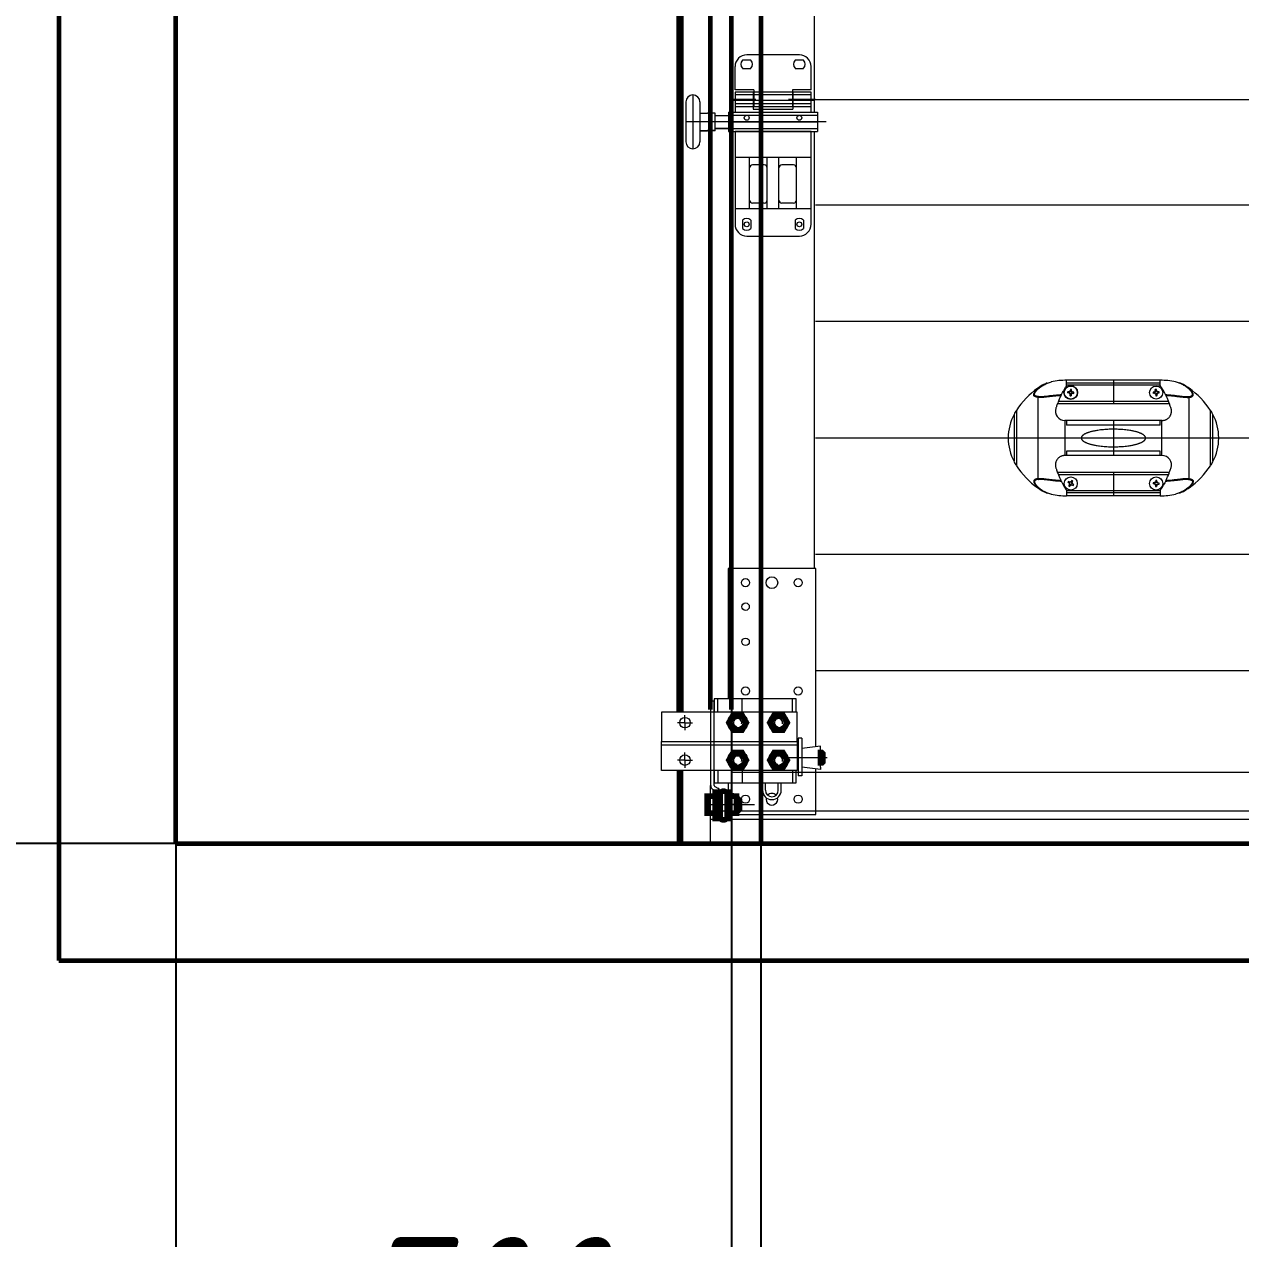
# Model space of a CAD drawing. Header units: millimetres. Extents: x 0 to 1680, y 0 to 594.
# Drawn here: x 40.17 to 79.15, y 373.06 to 411.98 of the extents above; entities that cross this region are included whole.
import ezdxf

# ---------------------------------------------------------------- set-up
doc = ezdxf.new("R2010")
doc.units = ezdxf.units.MM
for name, pattern in [('K5LT_BASIC', [0]), ('K5LT_THIN', [0]), ('K5LT_THIN_INCLUDED_TO_HATCHING', [0])]:
    doc.linetypes.add(name, pattern=pattern)
doc.layers.add('Системный слой', color=7, linetype='Continuous')
doc.styles.add('KDIMTEXTSTYLE', font='GOST_AU.SHX', dxfattribs={"width": 0.96, "oblique": 15, "height": 5})
doc.dimstyles.new('KDIMSTYLE (0.03)', dxfattribs={"dimtxt": 5, "dimasz": 1, "dimexe": 2, "dimexo": 0, "dimgap": 1, "dimtad": 1, "dimlfac": 40, "dimtxsty": 'KDIMTEXTSTYLE', "dimsah": 1, "dimcen": 0, "dimdle": 1, "dimadec": 0, "dimazin": 0, "dimtfac": 0.667, "dimtmove": 0, "dimatfit": 3, "dimfxl": 1, "dimtvp": 1, "dimtolj": 1, "dimtzin": 0, "dimarcsym": 0})

# ---------------------------------------------------------------- blocks, each defined once
blk = doc.blocks.new('KDIMARROW_01')
at = {"layer": 'Системный слой'}
blk.add_hatch(color=0, dxfattribs=at).paths.add_polyline_path([(0, 0), (-5, 0.658), (-4.5, 0), (-5, -0.658)])
at = {"layer": 'Системный слой', "color": 0, "linetype": 'K5LT_THIN', "lineweight": 18}
for p, q in [((-4.5, 0), (-5, 0.658)), ((-5, 0.658), (0, 0)), ((0, 0), (-5, -0.658)), ((-5, -0.658), (-4.5, 0)), ((0, 0), (-1, 0))]:
    blk.add_line(p, q, dxfattribs=at)
blk = doc.blocks.new('U497')
at = {"layer": 'Системный слой', "color": 7, "linetype": 'K5LT_THIN', "lineweight": 18}
for p, q in [((72.954, 400.484), (72.954, 400.484)), ((73.575, 400.479), (73.575, 400.57)), ((76.575, 400.57), (73.575, 400.57)), ((76.575, 400.479), (73.575, 400.479)), ((73.575, 400.401), (73.575, 400.479)), ((76.575, 400.409), (73.575, 400.409)), ((75.075, 400.57), (75.075, 399.82)), ((76.575, 400.479), (76.575, 400.57)), ((76.575, 400.401), (76.575, 400.479)), ((77.196, 400.484), (77.196, 400.484)), ((72.647, 400.315), (72.647, 400.299)), ((72.647, 400.025), (72.647, 397.414)), ((73.686, 400.16), (73.606, 400.167)), ((73.655, 400.2), (73.61, 400.204)), ((73.69, 400.197), (73.655, 400.2)), ((73.683, 400.125), (73.679, 400.079)), ((73.686, 400.16), (73.683, 400.125)), ((73.697, 400.277), (73.69, 400.197)), ((73.724, 400.156), (73.716, 400.076)), ((73.724, 400.156), (73.758, 400.153)), ((73.727, 400.193), (73.73, 400.228)), ((73.807, 400.186), (73.727, 400.193)), ((73.73, 400.228), (73.734, 400.274)), ((73.758, 400.153), (73.804, 400.149)), ((76.389, 400.19), (76.344, 400.186)), ((76.427, 400.156), (76.347, 400.149)), ((76.424, 400.193), (76.389, 400.19)), ((76.424, 400.193), (76.416, 400.273)), ((76.427, 400.156), (76.43, 400.121)), ((76.43, 400.121), (76.435, 400.076)), ((76.458, 400.232), (76.454, 400.277)), ((76.461, 400.197), (76.458, 400.232)), ((76.541, 400.204), (76.461, 400.197)), ((76.464, 400.16), (76.499, 400.163)), ((76.472, 400.079), (76.464, 400.16)), ((76.499, 400.163), (76.545, 400.167)), ((77.504, 400.299), (77.504, 400.315)), ((77.504, 397.414), (77.504, 400.025)), ((71.965, 399.606), (71.965, 397.834)), ((76.87, 399.82), (73.281, 399.82)), ((76.841, 399.895), (73.31, 399.895)), ((78.185, 397.834), (78.185, 399.606)), ((71.89, 399.478), (71.89, 397.962)), ((76.635, 399.282), (73.515, 399.282)), ((73.519, 399.282), (73.519, 398.157)), ((73.575, 399.282), (73.575, 399.136)), ((75.075, 399.282), (75.075, 398.157)), ((76.575, 399.136), (76.575, 399.282)), ((76.631, 398.157), (76.631, 399.282)), ((78.26, 397.962), (78.26, 399.478)), ((76.575, 399.136), (73.575, 399.136)), ((71.7, 398.721), (71.7, 398.719)), ((78.45, 398.719), (78.45, 398.721)), ((76.635, 398.157), (73.515, 398.157)), ((76.575, 398.303), (73.575, 398.303)), ((73.575, 398.303), (73.575, 398.157)), ((76.575, 398.157), (76.575, 398.303)), ((76.87, 397.619), (73.281, 397.619)), ((76.841, 397.544), (73.31, 397.544)), ((73.681, 397.257), (73.613, 397.3)), ((73.671, 397.307), (73.632, 397.332)), ((73.701, 397.289), (73.671, 397.307)), ((73.743, 397.357), (73.701, 397.289)), ((73.732, 397.269), (73.751, 397.299)), ((73.801, 397.227), (73.732, 397.269)), ((73.751, 397.299), (73.775, 397.337)), ((75.075, 397.619), (75.075, 396.869)), ((76.392, 397.285), (76.346, 397.287)), ((76.426, 397.283), (76.392, 397.285)), ((76.431, 397.363), (76.426, 397.283)), ((76.464, 397.281), (76.466, 397.316)), ((76.544, 397.277), (76.464, 397.281)), ((76.466, 397.316), (76.468, 397.361)), ((72.647, 397.14), (72.647, 397.125)), ((72.954, 396.955), (72.954, 396.955)), ((73.575, 397.038), (73.575, 396.961)), ((76.575, 397.031), (73.575, 397.031)), ((76.575, 396.961), (73.575, 396.961)), ((73.575, 396.961), (73.575, 396.869)), ((73.662, 397.228), (73.638, 397.189)), ((73.681, 397.257), (73.662, 397.228)), ((73.713, 397.237), (73.67, 397.169)), ((73.713, 397.237), (73.742, 397.219)), ((73.742, 397.219), (73.781, 397.195)), ((76.424, 397.245), (76.344, 397.25)), ((76.422, 397.211), (76.42, 397.165)), ((76.424, 397.245), (76.422, 397.211)), ((76.462, 397.243), (76.458, 397.163)), ((76.462, 397.243), (76.497, 397.242)), ((76.497, 397.242), (76.542, 397.239)), ((76.575, 397.038), (76.575, 396.961)), ((76.575, 396.961), (76.575, 396.869)), ((77.196, 396.955), (77.196, 396.955)), ((77.504, 397.125), (77.504, 397.14)), ((76.575, 396.869), (73.575, 396.869))]:
    blk.add_line(p, q, dxfattribs=at)
for centre, radius in [((73.707, 400.176), 0.218), ((73.707, 400.176), 0.21), ((76.444, 400.176), 0.21), ((73.707, 397.263), 0.21), ((76.444, 397.263), 0.21)]:
    blk.add_circle(centre, radius, dxfattribs=at)
for centre, radius, start, end in [((73.519, 399.095), 1.5, 112.127, 125.5644), ((73.519, 399.095), 1.5, 112.127, 125.5644), ((73.575, 398.036), 2.534, 90, 101.1814), ((76.575, 398.036), 2.534, 78.8186, 90), ((76.631, 399.095), 1.5, 54.4356, 67.873), ((76.631, 399.095), 1.5, 54.4356, 67.873), ((74.205, 398.135), 2.68, 125.5644, 146.7158), ((74.205, 398.135), 2.68, 125.5644, 146.7158), ((73.707, 400.176), 0.101, 164.0738, 185.4927), ((73.707, 400.176), 0.0985, 163.8052, 185.7614), ((73.707, 400.176), 0.0568, 194.0471, 245.5194), ((73.707, 400.176), 0.0568, 104.0471, 155.5194), ((73.707, 400.176), 0.0985, 253.8052, 264.7833), ((73.707, 400.176), 0.101, 254.0738, 264.7833), ((73.707, 400.176), 0.101, 74.0738, 95.4927), ((73.707, 400.176), 0.0985, 73.8052, 95.7614), ((73.707, 400.176), 0.101, 264.7833, 275.4927), ((73.707, 400.176), 0.0985, 264.7833, 275.7614), ((73.707, 400.176), 0.0568, 284.0471, 335.5194), ((73.707, 400.176), 0.0568, 14.0471, 65.5194), ((73.707, 400.176), 0.0985, 343.8052, 5.7614), ((73.707, 400.176), 0.101, 344.0738, 5.4927), ((76.444, 400.176), 0.101, 174.555, 195.9739), ((76.444, 400.176), 0.0985, 174.2864, 196.2426), ((76.444, 400.176), 0.0568, 114.5283, 166.0007), ((76.444, 400.176), 0.0568, 204.5283, 256.0007), ((76.444, 400.176), 0.101, 84.555, 105.9739), ((76.444, 400.176), 0.0985, 84.2864, 106.2426), ((76.444, 400.176), 0.0985, 264.2864, 286.2426), ((76.444, 400.176), 0.101, 264.555, 285.9739), ((76.444, 400.176), 0.0568, 24.5283, 76.0007), ((76.444, 400.176), 0.0568, 294.5283, 346.0007), ((76.444, 400.176), 0.0985, 5.2645, 16.2426), ((76.444, 400.176), 0.101, 5.2645, 15.9739), ((76.444, 400.176), 0.0985, 354.2864, 5.2645), ((76.444, 400.176), 0.101, 354.555, 5.2645), ((75.945, 398.135), 2.68, 33.2842, 54.4356), ((75.945, 398.135), 2.68, 33.2842, 54.4356), ((73.219, 398.783), 1.5, 146.7158, 152.3889), ((73.219, 398.783), 1.5, 146.7158, 152.3889), ((73.515, 399.582), 0.3, 162.2968, 270), ((76.931, 398.783), 1.5, 27.6111, 33.2842), ((76.931, 398.783), 1.5, 27.6111, 33.2842), ((73.368, 398.705), 1.668, 152.3889, 179.4673), ((73.368, 398.705), 1.668, 152.3889, 179.4673), ((76.783, 398.705), 1.668, 0.5327, 27.6111), ((76.783, 398.705), 1.668, 0.5327, 27.6111), ((73.368, 398.735), 1.668, 180.5327, 207.6111), ((73.368, 398.735), 1.668, 180.5327, 207.6111), ((76.783, 398.735), 1.668, 332.3889, 359.4673), ((76.783, 398.735), 1.668, 332.3889, 359.4673), ((76.635, 397.857), 0.3, 342.2968, 90), ((73.219, 398.657), 1.5, 207.6111, 213.2842), ((73.219, 398.657), 1.5, 207.6111, 213.2842), ((74.205, 399.304), 2.68, 213.2842, 234.4356), ((74.205, 399.304), 2.68, 213.2842, 234.4356), ((75.945, 399.304), 2.68, 305.5644, 326.7158), ((75.945, 399.304), 2.68, 305.5644, 326.7158), ((76.931, 398.657), 1.5, 326.7158, 332.3889), ((76.931, 398.657), 1.5, 326.7158, 332.3889), ((73.707, 397.263), 0.101, 137.3551, 158.774), ((73.707, 397.263), 0.0985, 137.0864, 159.0426), ((73.707, 397.263), 0.0568, 167.3284, 218.8007), ((73.707, 397.263), 0.0568, 77.3284, 128.8007), ((73.707, 397.263), 0.0985, 47.0864, 69.0426), ((73.707, 397.263), 0.101, 47.3551, 68.774), ((73.707, 397.263), 0.0568, 347.3284, 38.8007), ((76.444, 397.263), 0.101, 166.2257, 187.6446), ((76.444, 397.263), 0.0985, 165.9571, 187.9133), ((76.444, 397.263), 0.0568, 106.199, 157.6714), ((76.444, 397.263), 0.101, 86.9352, 97.6446), ((76.444, 397.263), 0.0985, 86.9352, 97.9133), ((76.444, 397.263), 0.101, 76.2257, 86.9352), ((76.444, 397.263), 0.0985, 75.9571, 86.9352), ((76.444, 397.263), 0.0568, 16.199, 67.6714), ((76.444, 397.263), 0.0985, 345.9571, 7.9133), ((76.444, 397.263), 0.101, 346.2257, 7.6446), ((73.519, 398.345), 1.5, 234.4356, 247.873), ((73.519, 398.345), 1.5, 234.4356, 247.873), ((73.575, 399.403), 2.534, 258.8186, 270), ((73.707, 397.263), 0.101, 227.3551, 248.774), ((73.707, 397.263), 0.0985, 227.0864, 249.0426), ((73.707, 397.263), 0.0568, 257.3284, 308.8007), ((73.707, 397.263), 0.0985, 317.0864, 328.0645), ((73.707, 397.263), 0.101, 317.3551, 328.0645), ((73.707, 397.263), 0.0985, 328.0645, 339.0426), ((73.707, 397.263), 0.101, 328.0645, 338.774), ((76.444, 397.263), 0.0568, 196.199, 247.6714), ((76.444, 397.263), 0.0985, 255.9571, 277.9133), ((76.444, 397.263), 0.101, 256.2257, 277.6446), ((76.444, 397.263), 0.0568, 286.199, 337.6714), ((76.575, 399.403), 2.534, 270, 281.1814), ((76.631, 398.345), 1.5, 292.127, 305.5644), ((76.631, 398.345), 1.5, 292.127, 305.5644)]:
    blk.add_arc(centre, radius, start, end, dxfattribs=at)
for centre, major_axis, start_param, end_param in [((72.712, 400.209), (-0.0755, 0.0834), 5.788557, 6.124313), ((77.438, 400.209), (0.0755, 0.0834), 0.158873, 0.494628), ((72.712, 397.231), (-0.0755, -0.0834), 0.158873, 0.494628), ((77.438, 397.231), (0.0755, -0.0834), 5.788557, 6.124313)]:
    blk.add_ellipse(centre, major_axis=major_axis, ratio=0.693464, start_param=start_param, end_param=end_param, dxfattribs=at)
for points, knots in [([(72.647, 400.299), (72.662, 400.313), (72.695, 400.34), (72.748, 400.378), (72.802, 400.411), (72.853, 400.438), (72.903, 400.463), (72.937, 400.477), (72.954, 400.484)], [0, 0, 0, 0, 1.8, 3.537956, 5.091663, 6.46112, 7.723163, 9, 9, 9, 9]), ([(72.673, 400.307), (72.691, 400.322), (72.727, 400.351), (72.785, 400.39), (72.844, 400.424), (72.903, 400.454), (72.963, 400.48), (73.023, 400.503), (73.064, 400.516), (73.084, 400.522)], [0, 0, 0, 0, 1.788895, 3.366686, 4.781122, 6.178, 7.513974, 8.766205, 10, 10, 10, 10]), ([(73.41, 400.114), (73.425, 400.145), (73.456, 400.203), (73.505, 400.288), (73.544, 400.353), (73.569, 400.391), (73.575, 400.401)], [0, 0, 0, 0, 2.208507, 4.186851, 6.226698, 7, 7, 7, 7]), ([(76.741, 400.114), (76.737, 400.121), (76.72, 400.156), (76.69, 400.211), (76.659, 400.265), (76.623, 400.327), (76.598, 400.367), (76.575, 400.401)], [0, 0, 0, 0, 0.602315, 2.801429, 4.582831, 5.071145, 8, 8, 8, 8]), ([(77.477, 400.307), (77.46, 400.322), (77.424, 400.351), (77.366, 400.39), (77.307, 400.424), (77.248, 400.454), (77.188, 400.48), (77.127, 400.503), (77.087, 400.516), (77.067, 400.522)], [0, 0, 0, 0, 1.788895, 3.366686, 4.781122, 6.178, 7.513974, 8.766205, 10, 10, 10, 10]), ([(77.504, 400.299), (77.488, 400.313), (77.456, 400.34), (77.402, 400.378), (77.349, 400.411), (77.298, 400.438), (77.248, 400.463), (77.214, 400.477), (77.196, 400.484)], [0, 0, 0, 0, 1.8, 3.537956, 5.091663, 6.46112, 7.723163, 9, 9, 9, 9]), ([(72.647, 400.025), (72.637, 400.026), (72.62, 400.029), (72.597, 400.034), (72.579, 400.039), (72.563, 400.046), (72.548, 400.054), (72.536, 400.064), (72.528, 400.074), (72.523, 400.085), (72.52, 400.098), (72.519, 400.113), (72.522, 400.129), (72.527, 400.146), (72.535, 400.164), (72.545, 400.183), (72.559, 400.204), (72.574, 400.224), (72.591, 400.244), (72.609, 400.263), (72.628, 400.282), (72.641, 400.294), (72.647, 400.299)], [0, 0, 0, 0, 1.445975, 2.69452, 3.767089, 4.86797, 6.10215, 7.254071, 8.371716, 9.286347, 10.312155, 11.481148, 12.670782, 13.837382, 14.853283, 16.093851, 17.334727, 18.591313, 19.674537, 20.8634, 21.971888, 23, 23, 23, 23]), ([(72.669, 400.047), (72.658, 400.048), (72.64, 400.05), (72.616, 400.054), (72.596, 400.06), (72.58, 400.066), (72.567, 400.074), (72.556, 400.083), (72.549, 400.094), (72.544, 400.106), (72.543, 400.12), (72.545, 400.137), (72.55, 400.156), (72.561, 400.178), (72.575, 400.201), (72.593, 400.225), (72.611, 400.246), (72.628, 400.264), (72.642, 400.278), (72.654, 400.289), (72.664, 400.299), (72.67, 400.304), (72.673, 400.307)], [0, 0, 0, 0, 1.572494, 2.919373, 4.109395, 5.295605, 6.490433, 7.582431, 8.743496, 9.818999, 11.059814, 12.186525, 13.653371, 15.002792, 16.620341, 18.007306, 19.453984, 20.5034, 21.28783, 21.949291, 22.497738, 23, 23, 23, 23]), ([(72.647, 400.025), (72.664, 400.024), (72.698, 400.023), (72.75, 400.024), (72.799, 400.028), (72.848, 400.033), (72.902, 400.039), (72.961, 400.046), (73.023, 400.053), (73.09, 400.061), (73.161, 400.069), (73.235, 400.077), (73.314, 400.084), (73.369, 400.088), (73.398, 400.09)], [0, 0, 0, 0, 1.52674, 2.753156, 3.755725, 4.785703, 5.900502, 7.052513, 8.241981, 9.492605, 10.793154, 12.096127, 13.504289, 15, 15, 15, 15]), ([(72.669, 400.047), (72.686, 400.045), (72.719, 400.045), (72.77, 400.047), (72.818, 400.051), (72.867, 400.056), (72.92, 400.062), (72.978, 400.069), (73.039, 400.077), (73.104, 400.085), (73.173, 400.093), (73.247, 400.101), (73.326, 400.108), (73.381, 400.112), (73.41, 400.114)], [0, 0, 0, 0, 1.519939, 2.745433, 3.768659, 4.801628, 5.921282, 7.05422, 8.233674, 9.463838, 10.747379, 12.043235, 13.467923, 15, 15, 15, 15]), ([(73.398, 400.09), (73.393, 400.081), (73.384, 400.063), (73.369, 400.03), (73.349, 399.987), (73.326, 399.935), (73.301, 399.874), (73.277, 399.811), (73.255, 399.752), (73.24, 399.707), (73.232, 399.682), (73.229, 399.674)], [0, 0, 0, 0, 0.899962, 1.809656, 3.209602, 4.869182, 6.601957, 8.510501, 10.093557, 11.37746, 12, 12, 12, 12]), ([(73.398, 400.09), (73.398, 400.091), (73.399, 400.093), (73.401, 400.096), (73.402, 400.099), (73.404, 400.103), (73.406, 400.106), (73.407, 400.108), (73.408, 400.111), (73.409, 400.113), (73.41, 400.114)], [0, 0, 0, 0, 1.208457, 2.09924, 3.217889, 5.261809, 6.266855, 7.500916, 8.869773, 11, 11, 11, 11]), ([(76.741, 400.114), (76.773, 400.112), (76.833, 400.107), (76.915, 400.099), (76.989, 400.092), (77.055, 400.084), (77.119, 400.076), (77.179, 400.068), (77.235, 400.062), (77.287, 400.055), (77.333, 400.051), (77.374, 400.047), (77.41, 400.045), (77.441, 400.045), (77.465, 400.046), (77.477, 400.046), (77.482, 400.047)], [0, 0, 0, 0, 1.926381, 3.616344, 5.051651, 6.459959, 7.823713, 9.127229, 10.39682, 11.641627, 12.785218, 13.827591, 14.761107, 15.788893, 16.535691, 17, 17, 17, 17]), ([(76.741, 400.114), (76.741, 400.113), (76.742, 400.111), (76.744, 400.108), (76.746, 400.104), (76.748, 400.1), (76.75, 400.095), (76.752, 400.092), (76.753, 400.09)], [0, 0, 0, 0, 1.617221, 2.57103, 4.896763, 6.129734, 7.135288, 9, 9, 9, 9]), ([(76.753, 400.09), (76.785, 400.088), (76.846, 400.083), (76.931, 400.075), (77.006, 400.067), (77.074, 400.059), (77.138, 400.052), (77.199, 400.044), (77.256, 400.038), (77.309, 400.032), (77.357, 400.028), (77.399, 400.025), (77.436, 400.023), (77.471, 400.023), (77.493, 400.024), (77.504, 400.025)], [0, 0, 0, 0, 1.822407, 3.428647, 4.800686, 6.144419, 7.429593, 8.659649, 9.860266, 11.037052, 12.125567, 13.135052, 14.058765, 15.013747, 16, 16, 16, 16]), ([(76.921, 399.674), (76.919, 399.681), (76.911, 399.705), (76.897, 399.748), (76.875, 399.807), (76.852, 399.869), (76.827, 399.929), (76.804, 399.982), (76.784, 400.026), (76.767, 400.061), (76.758, 400.081), (76.753, 400.09)], [0, 0, 0, 0, 0.537472, 1.821254, 3.360244, 5.267917, 6.936074, 8.628384, 10.093261, 11.0677, 12, 12, 12, 12]), ([(77.482, 400.047), (77.494, 400.048), (77.514, 400.05), (77.538, 400.055), (77.555, 400.06), (77.568, 400.065), (77.581, 400.072), (77.593, 400.082), (77.602, 400.095), (77.607, 400.109), (77.608, 400.123), (77.606, 400.137), (77.601, 400.152), (77.594, 400.17), (77.583, 400.19), (77.57, 400.209), (77.555, 400.228), (77.542, 400.243), (77.53, 400.257), (77.518, 400.269), (77.506, 400.281), (77.492, 400.294), (77.483, 400.302), (77.477, 400.307)], [0, 0, 0, 0, 1.908747, 3.321911, 4.375825, 5.296948, 6.398043, 7.757322, 9.231102, 10.626552, 11.729127, 12.794085, 13.943943, 15.203298, 16.508018, 17.842596, 19.028054, 20.034637, 20.828487, 21.563988, 22.303707, 23.105993, 24, 24, 24, 24]), ([(77.504, 400.025), (77.513, 400.026), (77.529, 400.029), (77.549, 400.033), (77.562, 400.036), (77.574, 400.04), (77.584, 400.044), (77.595, 400.05), (77.606, 400.057), (77.616, 400.066), (77.624, 400.076), (77.629, 400.088), (77.631, 400.101), (77.631, 400.114), (77.629, 400.128), (77.625, 400.144), (77.617, 400.162), (77.605, 400.184), (77.59, 400.207), (77.572, 400.229), (77.556, 400.247), (77.541, 400.264), (77.526, 400.278), (77.513, 400.291), (77.506, 400.297), (77.504, 400.299)], [0, 0, 0, 0, 1.57542, 2.798968, 3.672182, 4.39671, 5.220936, 6.142536, 7.260214, 8.44426, 9.58837, 10.826555, 11.977101, 13.147098, 14.213545, 15.332793, 16.701472, 18.150077, 19.891313, 21.353574, 22.596652, 23.57817, 24.673101, 25.518182, 26, 26, 26, 26]), ([(76.635, 399.282), (76.639, 399.282), (76.651, 399.283), (76.675, 399.284), (76.707, 399.29), (76.737, 399.3), (76.759, 399.309), (76.781, 399.319), (76.805, 399.334), (76.833, 399.355), (76.858, 399.38), (76.88, 399.407), (76.898, 399.436), (76.913, 399.467), (76.923, 399.494), (76.928, 399.516), (76.932, 399.537), (76.935, 399.563), (76.936, 399.596), (76.932, 399.629), (76.927, 399.654), (76.923, 399.669), (76.921, 399.674)], [0, 0, 0, 0, 0.470981, 1.427218, 2.852625, 4.280402, 5.232167, 5.711114, 7.143917, 8.578444, 10.013526, 11.44538, 12.867594, 14.278957, 15.648096, 16.460145, 17.01512, 18.377574, 19.734843, 21.086153, 22.431086, 23, 23, 23, 23]), ([(75.075, 399.001), (75.041, 399.001), (74.98, 399), (74.887, 398.997), (74.797, 398.991), (74.704, 398.983), (74.618, 398.972), (74.543, 398.961), (74.484, 398.95), (74.435, 398.94), (74.391, 398.93), (74.348, 398.919), (74.307, 398.908), (74.269, 398.895), (74.235, 398.883), (74.205, 398.871), (74.18, 398.86), (74.158, 398.849), (74.14, 398.839), (74.125, 398.829), (74.111, 398.82), (74.1, 398.811), (74.09, 398.803), (74.082, 398.795), (74.074, 398.787), (74.067, 398.778), (74.06, 398.769), (74.055, 398.761), (74.052, 398.754), (74.049, 398.748), (74.047, 398.742), (74.046, 398.737), (74.045, 398.731), (74.044, 398.725), (74.044, 398.719), (74.044, 398.713), (74.045, 398.708), (74.046, 398.702), (74.048, 398.696), (74.05, 398.691), (74.052, 398.685), (74.055, 398.678), (74.06, 398.671), (74.066, 398.662), (74.073, 398.654), (74.082, 398.644), (74.092, 398.635), (74.103, 398.626), (74.114, 398.618), (74.127, 398.609), (74.141, 398.601), (74.159, 398.591), (74.182, 398.579), (74.212, 398.566), (74.243, 398.553), (74.276, 398.542), (74.311, 398.531), (74.351, 398.519), (74.395, 398.508), (74.442, 398.498), (74.495, 398.487), (74.557, 398.476), (74.636, 398.465), (74.725, 398.455), (74.819, 398.447), (74.908, 398.442), (74.993, 398.439), (75.047, 398.439), (75.075, 398.439)], [0, 0, 0, 0, 2.955564, 5.372436, 8.135195, 10.905763, 13.687344, 16.009216, 17.888953, 19.325879, 20.775771, 22.256746, 23.755836, 25.159957, 26.450993, 27.522383, 28.487211, 29.27292, 29.986074, 30.575266, 31.113051, 31.562119, 31.973874, 32.320813, 32.640247, 32.988513, 33.300923, 33.577478, 33.750243, 33.911413, 34.052205, 34.184214, 34.300861, 34.410927, 34.514766, 34.618957, 34.729413, 34.845782, 34.975699, 35.113251, 35.268201, 35.432914, 35.690543, 35.976692, 36.29136, 36.679256, 37.114295, 37.596474, 38.032343, 38.502618, 39.052211, 39.646716, 40.617764, 41.727429, 42.975711, 44.12912, 45.380671, 46.814662, 48.332952, 49.908043, 51.455637, 53.445089, 55.877357, 58.733244, 61.52962, 64.28354, 66.550628, 69, 69, 69, 69]), ([(75.075, 398.439), (75.109, 398.439), (75.171, 398.439), (75.263, 398.443), (75.353, 398.449), (75.446, 398.457), (75.533, 398.467), (75.608, 398.479), (75.667, 398.489), (75.716, 398.499), (75.76, 398.509), (75.803, 398.52), (75.844, 398.532), (75.882, 398.544), (75.916, 398.557), (75.946, 398.569), (75.971, 398.58), (75.992, 398.591), (76.01, 398.601), (76.026, 398.611), (76.039, 398.62), (76.051, 398.628), (76.061, 398.637), (76.069, 398.645), (76.077, 398.653), (76.084, 398.661), (76.091, 398.67), (76.095, 398.678), (76.099, 398.685), (76.101, 398.692), (76.103, 398.697), (76.105, 398.703), (76.106, 398.709), (76.106, 398.715), (76.107, 398.721), (76.106, 398.726), (76.106, 398.732), (76.105, 398.738), (76.103, 398.743), (76.101, 398.749), (76.099, 398.755), (76.095, 398.761), (76.091, 398.769), (76.085, 398.777), (76.078, 398.786), (76.069, 398.795), (76.059, 398.805), (76.048, 398.814), (76.036, 398.822), (76.024, 398.83), (76.01, 398.839), (75.992, 398.849), (75.968, 398.861), (75.939, 398.874), (75.907, 398.886), (75.874, 398.898), (75.839, 398.909), (75.8, 398.92), (75.755, 398.931), (75.709, 398.942), (75.656, 398.952), (75.593, 398.963), (75.515, 398.975), (75.426, 398.985), (75.331, 398.993), (75.243, 398.998), (75.157, 399), (75.103, 399.001), (75.075, 399.001)], [0, 0, 0, 0, 2.955564, 5.372436, 8.135195, 10.905763, 13.687344, 16.009216, 17.888953, 19.325879, 20.775771, 22.256746, 23.755836, 25.159957, 26.450993, 27.522383, 28.487211, 29.27292, 29.986074, 30.575266, 31.113051, 31.562119, 31.973874, 32.320813, 32.640247, 32.988513, 33.300923, 33.577478, 33.750243, 33.911413, 34.052205, 34.184214, 34.300861, 34.410927, 34.514766, 34.618957, 34.729413, 34.845782, 34.975699, 35.113251, 35.268201, 35.432914, 35.690543, 35.976692, 36.29136, 36.679256, 37.114295, 37.596474, 38.032343, 38.502618, 39.052211, 39.646716, 40.617764, 41.727429, 42.975711, 44.12912, 45.380671, 46.814662, 48.332952, 49.908043, 51.455637, 53.445089, 55.877357, 58.733244, 61.52962, 64.28354, 66.550628, 69, 69, 69, 69]), ([(73.515, 398.157), (73.511, 398.157), (73.499, 398.157), (73.475, 398.155), (73.444, 398.149), (73.413, 398.14), (73.391, 398.131), (73.37, 398.12), (73.346, 398.106), (73.318, 398.084), (73.293, 398.06), (73.271, 398.033), (73.253, 398.004), (73.238, 397.973), (73.228, 397.946), (73.223, 397.924), (73.218, 397.903), (73.215, 397.876), (73.215, 397.844), (73.218, 397.811), (73.224, 397.785), (73.228, 397.77), (73.229, 397.766)], [0, 0, 0, 0, 0.470981, 1.427218, 2.852625, 4.280402, 5.232167, 5.711114, 7.143917, 8.578444, 10.013526, 11.44538, 12.867594, 14.278957, 15.648096, 16.460145, 17.01512, 18.377574, 19.734843, 21.086153, 22.431086, 23, 23, 23, 23]), ([(73.229, 397.766), (73.232, 397.759), (73.24, 397.735), (73.254, 397.692), (73.275, 397.632), (73.299, 397.571), (73.324, 397.511), (73.347, 397.457), (73.367, 397.413), (73.384, 397.378), (73.393, 397.359), (73.398, 397.35)], [0, 0, 0, 0, 0.537472, 1.821254, 3.360244, 5.267917, 6.936074, 8.628384, 10.093261, 11.0677, 12, 12, 12, 12]), ([(76.753, 397.35), (76.757, 397.359), (76.766, 397.377), (76.782, 397.41), (76.801, 397.452), (76.825, 397.505), (76.85, 397.566), (76.874, 397.628), (76.895, 397.688), (76.91, 397.733), (76.919, 397.758), (76.921, 397.766)], [0, 0, 0, 0, 0.899962, 1.809656, 3.209602, 4.869182, 6.601957, 8.510501, 10.093557, 11.37746, 12, 12, 12, 12]), ([(72.647, 397.414), (72.638, 397.413), (72.622, 397.411), (72.602, 397.407), (72.588, 397.403), (72.577, 397.4), (72.566, 397.395), (72.555, 397.39), (72.544, 397.383), (72.535, 397.374), (72.527, 397.363), (72.522, 397.352), (72.519, 397.339), (72.519, 397.325), (72.522, 397.311), (72.526, 397.296), (72.534, 397.278), (72.546, 397.256), (72.561, 397.233), (72.578, 397.211), (72.595, 397.192), (72.61, 397.176), (72.625, 397.161), (72.637, 397.149), (72.644, 397.143), (72.647, 397.14)], [0, 0, 0, 0, 1.57542, 2.798968, 3.672182, 4.39671, 5.220936, 6.142536, 7.260214, 8.44426, 9.58837, 10.826555, 11.977101, 13.147098, 14.213545, 15.332793, 16.701472, 18.150077, 19.891313, 21.353574, 22.596652, 23.57817, 24.673101, 25.518182, 26, 26, 26, 26]), ([(72.669, 397.393), (72.657, 397.392), (72.637, 397.389), (72.612, 397.385), (72.596, 397.38), (72.582, 397.374), (72.569, 397.367), (72.557, 397.358), (72.548, 397.345), (72.544, 397.331), (72.543, 397.317), (72.545, 397.303), (72.549, 397.287), (72.557, 397.269), (72.568, 397.25), (72.581, 397.231), (72.595, 397.212), (72.609, 397.196), (72.621, 397.183), (72.633, 397.171), (72.645, 397.159), (72.658, 397.146), (72.668, 397.137), (72.673, 397.133)], [0, 0, 0, 0, 1.908747, 3.321911, 4.375825, 5.296948, 6.398043, 7.757322, 9.231102, 10.626552, 11.729127, 12.794085, 13.943943, 15.203298, 16.508018, 17.842596, 19.028054, 20.034637, 20.828487, 21.563988, 22.303707, 23.105993, 24, 24, 24, 24]), ([(73.398, 397.35), (73.365, 397.352), (73.304, 397.357), (73.22, 397.364), (73.145, 397.372), (73.077, 397.38), (73.012, 397.388), (72.952, 397.395), (72.895, 397.402), (72.842, 397.408), (72.794, 397.412), (72.752, 397.415), (72.714, 397.416), (72.679, 397.416), (72.657, 397.415), (72.647, 397.414)], [0, 0, 0, 0, 1.822407, 3.428647, 4.800686, 6.144419, 7.429593, 8.659649, 9.860266, 11.037052, 12.125567, 13.135052, 14.058765, 15.013747, 16, 16, 16, 16]), ([(73.41, 397.326), (73.378, 397.328), (73.318, 397.332), (73.235, 397.34), (73.162, 397.348), (73.095, 397.356), (73.032, 397.364), (72.972, 397.371), (72.916, 397.378), (72.864, 397.384), (72.817, 397.389), (72.777, 397.392), (72.74, 397.394), (72.709, 397.395), (72.686, 397.394), (72.673, 397.393), (72.669, 397.393)], [0, 0, 0, 0, 1.926381, 3.616344, 5.051651, 6.459959, 7.823713, 9.127229, 10.39682, 11.641627, 12.785218, 13.827591, 14.761107, 15.788893, 16.535691, 17, 17, 17, 17]), ([(73.41, 397.326), (73.409, 397.327), (73.408, 397.328), (73.407, 397.332), (73.405, 397.336), (73.402, 397.34), (73.4, 397.344), (73.399, 397.347), (73.398, 397.35)], [0, 0, 0, 0, 1.617221, 2.57103, 4.896763, 6.129734, 7.135288, 9, 9, 9, 9]), ([(73.41, 397.326), (73.413, 397.318), (73.431, 397.284), (73.461, 397.228), (73.491, 397.175), (73.528, 397.113), (73.553, 397.073), (73.575, 397.038)], [0, 0, 0, 0, 0.602315, 2.801429, 4.582831, 5.071145, 8, 8, 8, 8]), ([(76.741, 397.326), (76.725, 397.295), (76.695, 397.237), (76.646, 397.151), (76.606, 397.086), (76.582, 397.049), (76.575, 397.038)], [0, 0, 0, 0, 2.208507, 4.186851, 6.226698, 7, 7, 7, 7]), ([(77.482, 397.393), (77.465, 397.394), (77.432, 397.395), (77.38, 397.393), (77.332, 397.389), (77.283, 397.384), (77.23, 397.378), (77.173, 397.37), (77.112, 397.363), (77.046, 397.355), (76.978, 397.347), (76.904, 397.339), (76.825, 397.332), (76.77, 397.328), (76.741, 397.326)], [0, 0, 0, 0, 1.519939, 2.745433, 3.768659, 4.801628, 5.921282, 7.05422, 8.233674, 9.463838, 10.747379, 12.043235, 13.467923, 15, 15, 15, 15]), ([(76.753, 397.35), (76.752, 397.348), (76.751, 397.346), (76.75, 397.344), (76.748, 397.34), (76.747, 397.337), (76.745, 397.334), (76.744, 397.331), (76.742, 397.329), (76.741, 397.327), (76.741, 397.326)], [0, 0, 0, 0, 1.208457, 2.09924, 3.217889, 5.261809, 6.266855, 7.500916, 8.869773, 11, 11, 11, 11]), ([(77.504, 397.414), (77.486, 397.416), (77.452, 397.417), (77.4, 397.415), (77.352, 397.412), (77.303, 397.407), (77.249, 397.401), (77.19, 397.394), (77.127, 397.387), (77.06, 397.379), (76.99, 397.371), (76.915, 397.363), (76.836, 397.356), (76.781, 397.352), (76.753, 397.35)], [0, 0, 0, 0, 1.52674, 2.753156, 3.755725, 4.785703, 5.900502, 7.052513, 8.241981, 9.492605, 10.793154, 12.096127, 13.504289, 15, 15, 15, 15]), ([(77.482, 397.393), (77.492, 397.392), (77.511, 397.39), (77.535, 397.385), (77.554, 397.38), (77.571, 397.373), (77.584, 397.366), (77.594, 397.356), (77.602, 397.346), (77.606, 397.333), (77.608, 397.32), (77.606, 397.303), (77.601, 397.284), (77.59, 397.262), (77.576, 397.239), (77.558, 397.215), (77.539, 397.193), (77.522, 397.175), (77.509, 397.161), (77.497, 397.15), (77.487, 397.141), (77.48, 397.135), (77.477, 397.133)], [0, 0, 0, 0, 1.572494, 2.919373, 4.109395, 5.295605, 6.490433, 7.582431, 8.743496, 9.818999, 11.059814, 12.186525, 13.653371, 15.002792, 16.620341, 18.007306, 19.453984, 20.5034, 21.28783, 21.949291, 22.497738, 23, 23, 23, 23]), ([(77.504, 397.414), (77.513, 397.413), (77.531, 397.411), (77.553, 397.406), (77.572, 397.4), (77.588, 397.394), (77.603, 397.386), (77.614, 397.376), (77.622, 397.365), (77.628, 397.354), (77.631, 397.342), (77.632, 397.327), (77.629, 397.31), (77.624, 397.294), (77.616, 397.276), (77.605, 397.257), (77.592, 397.236), (77.576, 397.216), (77.559, 397.196), (77.542, 397.177), (77.523, 397.158), (77.51, 397.146), (77.504, 397.14)], [0, 0, 0, 0, 1.445975, 2.69452, 3.767089, 4.86797, 6.10215, 7.254071, 8.371716, 9.286347, 10.312155, 11.481148, 12.670782, 13.837382, 14.853283, 16.093851, 17.334727, 18.591313, 19.674537, 20.8634, 21.971888, 23, 23, 23, 23]), ([(72.647, 397.14), (72.662, 397.126), (72.695, 397.099), (72.748, 397.062), (72.802, 397.029), (72.853, 397.001), (72.903, 396.977), (72.937, 396.962), (72.954, 396.955)], [0, 0, 0, 0, 1.8, 3.537956, 5.091663, 6.46112, 7.723163, 9, 9, 9, 9]), ([(72.673, 397.133), (72.691, 397.117), (72.727, 397.089), (72.785, 397.05), (72.844, 397.016), (72.903, 396.986), (72.963, 396.96), (73.023, 396.937), (73.064, 396.924), (73.084, 396.918)], [0, 0, 0, 0, 1.788895, 3.366686, 4.781122, 6.178, 7.513974, 8.766205, 10, 10, 10, 10]), ([(77.477, 397.133), (77.46, 397.117), (77.424, 397.089), (77.366, 397.05), (77.307, 397.016), (77.248, 396.986), (77.188, 396.96), (77.127, 396.937), (77.087, 396.924), (77.067, 396.918)], [0, 0, 0, 0, 1.788895, 3.366686, 4.781122, 6.178, 7.513974, 8.766205, 10, 10, 10, 10]), ([(77.504, 397.14), (77.488, 397.126), (77.456, 397.099), (77.402, 397.062), (77.349, 397.029), (77.298, 397.001), (77.248, 396.977), (77.214, 396.962), (77.196, 396.955)], [0, 0, 0, 0, 1.8, 3.537956, 5.091663, 6.46112, 7.723163, 9, 9, 9, 9])]:
    blk.add_open_spline(points, degree=3, knots=knots, dxfattribs=at)
for points, weights in [([(72.647, 400.025), (72.657, 400.038), (72.669, 400.047)], [1, 0.988642596876, 1]), ([(77.504, 400.025), (77.494, 400.038), (77.482, 400.047)], [1, 0.988642596878, 1]), ([(72.647, 397.414), (72.657, 397.402), (72.669, 397.393)], [1, 0.988642596878, 1]), ([(77.504, 397.414), (77.494, 397.402), (77.482, 397.393)], [1, 0.988642596876, 1])]:
    blk.add_rational_spline(points, weights, degree=2, dxfattribs=at)
blk = doc.blocks.new('U505')
at = {"layer": 'Системный слой', "color": 7, "linetype": 'K5LT_THIN_INCLUDED_TO_HATCHING', "lineweight": 18}
for p, q in [((63.977, 406.067), (63.977, 407.71)), ((64.352, 406.067), (64.352, 407.71))]:
    blk.add_line(p, q, dxfattribs=at)
blk = doc.blocks.new('U506')
at = {"layer": 'Системный слой', "color": 7, "linetype": 'K5LT_THIN_INCLUDED_TO_HATCHING', "lineweight": 18}
for p, q in [((63.414, 406.067), (63.414, 407.71)), ((64.914, 406.067), (64.914, 407.71))]:
    blk.add_line(p, q, dxfattribs=at)
blk = doc.blocks.new('U504')
at = {"layer": 'Системный слой', "color": 7, "linetype": 'K5LT_THIN_INCLUDED_TO_HATCHING', "lineweight": 18}
for p, q in [((65.008, 410.997), (63.321, 410.997)), ((62.946, 409.872), (62.946, 410.622)), ((63.455, 410.828), (63.187, 410.828)), ((63.187, 410.565), (63.455, 410.565)), ((65.142, 410.828), (64.874, 410.828)), ((64.874, 410.565), (65.142, 410.565)), ((65.383, 409.872), (65.383, 410.622)), ((63.546, 409.872), (62.946, 409.872)), ((62.946, 409.806), (62.946, 409.159)), ((63.527, 409.806), (62.946, 409.806)), ((63.527, 409.806), (63.527, 409.259)), ((63.546, 409.872), (63.546, 409.337)), ((64.783, 409.806), (63.546, 409.806)), ((65.383, 409.872), (64.783, 409.872)), ((64.783, 409.872), (64.783, 409.337)), ((65.383, 409.806), (64.802, 409.806)), ((64.802, 409.806), (64.802, 409.259)), ((65.383, 409.159), (65.383, 409.806)), ((61.371, 409.487), (61.371, 408.212)), ((61.596, 409.712), (61.596, 407.987)), ((61.821, 409.487), (61.821, 408.212)), ((63.613, 409.572), (62.763, 409.572)), ((62.833, 409.543), (65.458, 409.543)), ((63.527, 409.712), (62.946, 409.712)), ((63.527, 409.431), (62.946, 409.431)), ((65.383, 409.712), (63.527, 409.712)), ((63.546, 409.712), (63.527, 409.712)), ((65.383, 409.431), (63.527, 409.431)), ((63.546, 409.431), (63.527, 409.431)), ((65.525, 409.572), (64.658, 409.572)), ((64.802, 409.712), (64.783, 409.712)), ((64.802, 409.431), (64.783, 409.431)), ((61.821, 409.131), (62.064, 409.131)), ((62.308, 409.131), (62.064, 409.131)), ((62.308, 408.568), (62.308, 409.131)), ((62.308, 409.056), (62.739, 409.056)), ((62.739, 409.159), (62.739, 408.54)), ((62.739, 409.159), (65.589, 409.159)), ((62.739, 409.065), (65.589, 409.065)), ((63.527, 409.337), (62.946, 409.337)), ((63.527, 409.259), (64.802, 409.259)), ((64.783, 409.337), (63.546, 409.337)), ((65.383, 409.337), (64.802, 409.337)), ((65.589, 409.159), (65.589, 408.54)), ((65.871, 408.85), (61.371, 408.85)), ((62.308, 408.643), (62.739, 408.643)), ((62.739, 408.85), (65.589, 408.85)), ((62.739, 408.634), (65.589, 408.634)), ((61.821, 408.568), (62.064, 408.568)), ((62.308, 408.568), (62.064, 408.568)), ((62.739, 408.54), (65.589, 408.54)), ((65.383, 408.54), (62.946, 408.54)), ((62.946, 408.54), (62.946, 405.568)), ((65.383, 405.568), (65.383, 408.54)), ((65.383, 407.71), (62.946, 407.71)), ((63.883, 407.472), (63.508, 407.472)), ((64.821, 407.472), (64.446, 407.472)), ((63.883, 406.248), (63.508, 406.248)), ((64.821, 406.248), (64.446, 406.248)), ((65.383, 406.067), (62.946, 406.067)), ((63.189, 405.702), (63.189, 405.435)), ((63.452, 405.702), (63.452, 405.435)), ((64.877, 405.702), (64.877, 405.435)), ((65.139, 405.702), (65.139, 405.435)), ((63.321, 405.193), (65.008, 405.193))]:
    blk.add_line(p, q, dxfattribs=at)
for centre in [(63.321, 408.981), (65.008, 408.981), (63.321, 405.568), (65.008, 405.568)]:
    blk.add_circle(centre, 0.0788, dxfattribs=at)
for centre, radius, start, end in [((63.321, 410.622), 0.375, 90, 180), ((65.008, 410.622), 0.375, 0, 90), ((63.321, 410.697), 0.187, 135.573, 224.427), ((63.321, 410.697), 0.187, 315.573, 44.427), ((65.008, 410.697), 0.187, 135.573, 224.427), ((65.008, 410.697), 0.187, 315.573, 44.427), ((61.596, 409.487), 0.225, 0, 180), ((61.596, 408.212), 0.225, 180, 0), ((61.596, 408.212), 0.225, 180, 0), ((63.508, 407.378), 0.0937, 90, 180), ((63.883, 407.378), 0.0938, 0, 90), ((64.446, 407.378), 0.0937, 90, 180), ((64.821, 407.378), 0.0938, 0, 90), ((63.508, 406.342), 0.0938, 180, 270), ((63.883, 406.342), 0.0938, 270, 0), ((64.446, 406.342), 0.0938, 180, 270), ((64.821, 406.342), 0.0938, 270, 0), ((63.321, 405.568), 0.375, 180, 270), ((63.321, 405.568), 0.188, 45.573, 134.427), ((65.008, 405.568), 0.188, 45.573, 134.427), ((65.008, 405.568), 0.375, 270, 0), ((63.321, 405.568), 0.187, 225.573, 314.427), ((65.008, 405.568), 0.187, 225.573, 314.427)]:
    blk.add_arc(centre, radius, start, end, dxfattribs=at)
at = {"layer": 'Системный слой'}
for name in ['U506', 'U505']:
    blk.add_blockref(name, (0, 0), dxfattribs=at)

msp = doc.modelspace()

# ---------------------------------------------------------------- linework, layer by layer
at = {"layer": 'Системный слой', "color": 5, "linetype": 'K5LT_BASIC', "lineweight": 60, "true_color": 0x0000ff}
for p, q in [((41.27074, 576.26284), (41.27074, 381.97534)), ((45.02074, 385.72534), (45.02074, 572.51284)), ((61.14574, 389.93578), (61.14574, 565.95034)), ((61.22074, 565.95034), (61.22074, 389.93578)), ((62.15824, 390.02559), (62.15824, 565.95034)), ((62.83324, 390.02559), (62.83324, 565.95034)), ((63.77074, 479.47534), (63.77074, 385.72534)), ((61.14574, 388.06078), (61.14574, 385.72534)), ((61.22074, 385.72534), (61.22074, 388.06078)), ((45.02074, 385.72534), (177.39574, 385.72534)), ((41.27074, 381.97534), (181.14574, 381.97534))]:
    msp.add_line(p, q, dxfattribs=at)
at = {"layer": 'Системный слой', "color": 7, "linetype": 'K5LT_THIN_INCLUDED_TO_HATCHING', "lineweight": 18}
for p, q in [((62.83324, 444.14366), (62.83324, 394.53396)), ((65.49682, 409.15903), (65.49682, 430.10271)), ((61.37074, 409.48715), (61.37074, 408.21215)), ((61.59574, 409.71215), (61.59574, 407.98715)), ((61.82074, 409.48715), (61.82074, 408.21215)), ((65.49682, 409.57153), (155.83216, 409.57153)), ((61.82074, 409.1309), (62.06449, 409.1309)), ((62.30824, 409.1309), (62.06449, 409.1309)), ((62.30824, 408.5684), (62.30824, 409.1309)), ((62.30824, 409.0559), (62.73949, 409.0559)), ((65.87074, 408.84965), (61.37074, 408.84965)), ((62.30824, 408.6434), (62.73949, 408.6434)), ((61.82074, 408.5684), (62.06449, 408.5684)), ((62.30824, 408.5684), (62.06449, 408.5684)), ((65.49682, 394.53396), (65.49682, 408.54028)), ((155.86053, 406.18233), (65.52303, 406.18233)), ((155.86053, 402.45108), (65.52303, 402.45108)), ((155.86053, 398.71983), (65.52303, 398.71983)), ((155.86053, 394.98858), (65.52303, 394.98858)), ((62.72074, 394.53396), (62.72074, 390.36703)), ((65.53324, 394.53396), (62.72074, 394.53396)), ((62.83324, 390.36703), (62.83324, 394.53396)), ((65.53324, 388.82982), (65.53324, 394.53396)), ((155.86053, 391.25733), (65.52303, 391.25733)), ((62.16574, 390.30267), (62.27824, 390.30267)), ((62.16574, 389.93578), (62.16574, 390.30267)), ((64.90324, 390.36703), (62.27824, 390.36703)), ((62.27824, 390.36703), (62.27824, 389.93578)), ((62.27824, 389.93578), (62.27824, 390.30267)), ((62.39074, 389.93578), (62.39074, 390.36703)), ((63.17824, 389.93578), (63.17824, 390.36703)), ((64.79074, 389.93578), (64.79074, 390.36703)), ((64.90324, 389.93578), (64.90324, 390.36703)), ((64.94074, 389.93578), (60.59074, 389.93578)), ((60.59074, 389.93578), (60.59074, 388.99828)), ((62.16574, 388.06078), (62.16574, 389.93578)), ((62.27824, 388.06078), (62.27824, 389.93578)), ((64.94074, 388.99828), (64.94074, 389.93578)), ((61.34074, 389.59828), (61.09699, 389.59828)), ((61.34074, 389.59828), (61.34074, 389.84203)), ((61.34074, 389.59828), (61.58449, 389.59828)), ((61.34074, 389.59828), (61.34074, 389.35453)), ((64.97074, 389.09646), (64.97074, 387.89646)), ((65.08324, 389.09646), (64.97074, 389.09646)), ((65.08324, 389.09646), (65.08324, 387.89646)), ((60.59074, 388.99828), (64.94074, 388.99828)), ((60.59074, 388.06078), (60.59074, 388.99828)), ((60.59074, 388.99828), (64.77199, 388.99828)), ((60.59074, 388.88578), (64.94074, 388.88578)), ((60.59074, 388.88578), (64.94074, 388.88578)), ((64.94074, 388.99828), (64.94074, 388.06078)), ((64.97074, 388.77392), (64.94074, 388.77392)), ((65.68698, 388.84892), (65.08324, 388.77392)), ((65.68698, 388.77392), (65.68698, 388.84892)), ((65.68698, 388.17392), (65.68698, 388.77392)), ((61.34074, 388.39828), (61.09699, 388.39828)), ((61.34074, 388.39828), (61.34074, 388.64203)), ((61.34074, 388.39828), (61.58449, 388.39828)), ((61.34074, 388.39828), (61.34074, 388.15453)), ((65.89695, 388.47392), (64.6838, 388.47392)), ((65.72866, 388.64135), (65.72866, 388.30992)), ((64.94074, 388.06078), (60.59074, 388.06078)), ((62.16574, 387.58682), (62.16574, 388.06078)), ((62.27824, 388.06078), (62.27824, 387.66703)), ((62.27824, 387.58682), (62.27824, 388.06078)), ((62.39074, 388.06078), (62.39074, 387.66703)), ((62.87074, 388.00896), (74.28772, 388.00896)), ((63.17824, 388.06078), (63.17824, 387.66703)), ((64.79074, 388.06078), (64.79074, 387.66703)), ((64.90324, 387.66703), (64.90324, 388.06078)), ((64.94074, 388.17392), (64.97074, 388.17392)), ((65.68698, 388.09892), (65.08324, 388.17392)), ((65.53324, 386.65896), (65.53324, 388.11802)), ((65.68698, 388.17392), (65.68698, 388.09892)), ((74.28772, 388.00896), (140.41086, 388.00896)), ((62.15824, 385.72534), (62.15824, 387.58809)), ((62.27824, 387.66703), (64.90324, 387.66703)), ((62.29699, 387.55434), (62.39074, 387.50022)), ((62.72074, 387.66703), (62.72074, 387.3474)), ((62.83324, 387.3474), (62.83324, 387.66703)), ((63.82699, 387.43163), (63.82699, 387.66703)), ((63.92074, 387.43163), (63.92074, 387.66703)), ((64.33324, 387.43163), (64.33324, 387.66703)), ((64.42699, 387.43163), (64.42699, 387.66703)), ((65.08324, 387.89646), (64.97074, 387.89646)), ((62.24074, 387.45692), (62.33449, 387.40279)), ((62.24318, 387.45292), (62.24318, 386.44354)), ((62.35324, 387.37031), (62.35324, 386.51517)), ((62.46574, 387.37031), (62.46574, 386.51517)), ((62.73172, 387.33396), (62.90376, 387.33396)), ((62.90376, 387.33396), (62.90376, 387.24759)), ((62.99507, 387.13213), (63.04769, 387.13213)), ((63.04769, 387.15702), (63.04769, 386.77816)), ((61.97633, 386.97152), (63.5714, 386.97152)), ((62.04791, 386.97152), (62.31126, 386.97152)), ((62.15824, 386.77146), (62.87074, 386.77146)), ((62.99507, 386.97152), (62.73172, 386.97152)), ((62.87074, 386.77146), (74.28772, 386.77146)), ((62.99507, 386.8109), (63.04769, 386.8109)), ((63.03705, 386.77146), (65.53324, 386.77146)), ((74.28772, 386.77146), (140.41086, 386.77146)), ((62.15824, 386.50819), (74.28772, 386.50819)), ((62.46574, 386.51517), (62.35324, 386.51517)), ((62.94574, 386.65896), (62.94574, 386.69545)), ((62.94574, 386.65896), (65.53324, 386.65896)), ((74.28772, 386.50819), (140.41086, 386.50819)), ((61.93324, 385.72534), (74.28772, 385.72534)), ((74.28772, 385.72534), (140.41086, 385.72534))]:
    msp.add_line(p, q, dxfattribs=at)
at = {"layer": 'Системный слой', "color": 7, "linetype": 'K5LT_THIN_INCLUDED_TO_HATCHING', "const_width": 0.18}
for points in [[(63.16897, 389.35453), (63.3097, 389.59828), (63.16897, 389.84203), (62.88751, 389.84203), (62.74678, 389.59828), (62.88751, 389.35453)], [(64.48147, 389.35453), (64.6222, 389.59828), (64.48147, 389.84203), (64.20001, 389.84203), (64.05928, 389.59828), (64.20001, 389.35453)], [(63.16897, 388.15453), (63.3097, 388.39828), (63.16897, 388.64203), (62.88751, 388.64203), (62.74678, 388.39828), (62.88751, 388.15453)], [(64.48147, 388.15453), (64.6222, 388.39828), (64.48147, 388.64203), (64.20001, 388.64203), (64.05928, 388.39828), (64.20001, 388.15453)], [(65.68698, 388.64135), (65.68698, 388.30992), (65.72866, 388.30992), (65.76616, 388.34742), (65.76616, 388.60385), (65.72866, 388.64135)], [(62.31126, 387.24759), (62.31126, 386.69545), (62.04791, 386.69545), (62.04791, 387.24759)], [(62.31126, 387.37031), (62.31126, 386.5265), (62.35324, 386.5265), (62.35324, 387.37031)], [(62.73172, 387.37031), (62.73172, 386.5265), (62.68974, 386.5265), (62.68974, 387.37031)], [(62.73172, 387.24759), (62.73172, 386.69545), (62.99507, 386.69545), (62.99507, 387.24759)], [(62.99507, 387.15702), (62.99507, 386.77816), (63.04769, 386.77816), (63.08519, 386.81566), (63.08519, 387.11952), (63.04769, 387.15702)]]:
    msp.add_lwpolyline(points, close=True, dxfattribs=at)
msp.add_lwpolyline([(62.46574, 387.30154), (62.46574, 386.58351, 0.41421356), (62.56699, 386.48226), (62.58849, 386.48226, 0.41421356), (62.68974, 386.58351), (62.68974, 387.30154, 0.41421356), (62.58849, 387.40279), (62.56699, 387.40279, 0.41421356)], format="xyb", close=True, dxfattribs=at)
at = {"layer": 'Системный слой', "color": 7, "linetype": 'K5LT_THIN_INCLUDED_TO_HATCHING', "lineweight": 18}
for centre, radius in [((63.28324, 394.08396), 0.13125), ((64.12699, 394.08396), 0.1875), ((64.97074, 394.08396), 0.13125), ((63.28324, 393.31521), 0.12), ((63.28324, 392.19021), 0.12), ((63.28324, 390.61521), 0.13125), ((64.97074, 390.61521), 0.13125), ((63.02824, 389.59828), 0.31684), ((64.34074, 389.59828), 0.31684), ((61.34074, 389.59828), 0.16875), ((63.02824, 389.59828), 0.24375), ((63.02824, 389.59828), 0.16875), ((63.02824, 389.59828), 0.16875), ((64.34074, 389.59828), 0.24375), ((64.34074, 389.59828), 0.16875), ((64.34074, 389.59828), 0.16875), ((63.02824, 388.39828), 0.31684), ((64.34074, 388.39828), 0.31684), ((61.34074, 388.39828), 0.16875), ((63.02824, 388.39828), 0.24375), ((63.02824, 388.39828), 0.16875), ((63.02824, 388.39828), 0.16875), ((64.34074, 388.39828), 0.24375), ((64.34074, 388.39828), 0.16875), ((64.34074, 388.39828), 0.16875), ((63.28324, 387.14646), 0.13125), ((64.97074, 387.14646), 0.13125)]:
    msp.add_circle(centre, radius, dxfattribs=at)
for centre, radius, start, end in [((61.59574, 409.48715), 0.225, 0, 180), ((61.59574, 408.21215), 0.225, 180, 0), ((61.59574, 408.21215), 0.225, 180, 0), ((63.02824, 389.59828), 0.13125, 342.681974, 259.698186), ((64.34074, 389.59828), 0.13125, 342.681974, 259.698186), ((63.02824, 388.39828), 0.13125, 342.681974, 259.698186), ((64.34074, 388.39828), 0.13125, 342.681974, 259.698186), ((62.31574, 387.58682), 0.15, 180, 240), ((62.31574, 387.58682), 0.0375, 180, 240), ((62.31574, 387.37031), 0.0375, 0, 60), ((62.31574, 387.37031), 0.15, 0, 60), ((64.12699, 387.43163), 0.3, 180, 0), ((64.12699, 387.43163), 0.20625, 180, 0), ((64.12699, 387.14646), 0.1875, 165.664355, 14.335645), ((64.12699, 387.14646), 0.1875, 43.742292, 136.257708)]:
    msp.add_arc(centre, radius, start, end, dxfattribs=at)

# ---------------------------------------------------------------- block references
at = {"layer": 'Системный слой'}
for name in ['U504', 'U497']:
    msp.add_blockref(name, (0, 0), dxfattribs=at)

# ---------------------------------------------------------------- dimensions: what is measured, and where the dimension line sits
at = {"layer": 'Системный слой', "color": 7}
msp.add_linear_dim(base=(30.71663, 479.47534), p1=(63.77074, 385.72534), p2=(63.77074, 479.47534), angle=90, location=(30.71663, 432.47534), text='\\H5.0;\\W0.965;\\Q15;\\H5.0;\\W0.965;\\Q15;\\Q15;H', dimstyle='KDIMSTYLE (0.03)', override={"dimexo": 0, "dimblk1": 'KDIMARROW_01', "dimblk2": 'KDIMARROW_01', "dimse1": 0, "dimse2": 0, "dimclrt": 7, "dimtolj": 1}, dxfattribs=at).render()
msp.add_linear_dim(base=(62.83324, 343.52642), p1=(158.49574, 394.98858), p2=(62.83324, 394.73184), location=(110.83324, 343.52642), text='\\H5.0;\\W0.965;\\Q15;\\H5.0;\\W0.965;\\Q15;\\Q15;B+200', dimstyle='KDIMSTYLE (0.03)', override={"dimexo": 0, "dimblk1": 'KDIMARROW_01', "dimblk2": 'KDIMARROW_01', "dimse1": 0, "dimse2": 0, "dimclrt": 7, "dimtolj": 1}, dxfattribs=at).render()
for p1, text in [((45.02074, 385.72534), '\\H5.0;\\W0.965;\\Q15;\\H5.0;\\W0.965;\\Q15;\\Q15;500\\X\\H5.0;\\W0.965;\\Q15;\\Q15;min'), ((157.52074, 385.72534), '\\H5.0;\\W0.965;\\Q15;\\H5.0;\\W0.965;\\Q15;\\Q15;B\\X\\H5.0;\\W0.965;\\Q15;\\Q15;ширина проема')]:
    msp.add_linear_dim(base=(63.77074, 360.95002), p1=p1, p2=(63.77074, 385.72534), text=text, dimstyle='KDIMSTYLE (0.03)', override={"dimexo": 0, "dimblk1": 'KDIMARROW_01', "dimblk2": 'KDIMARROW_01', "dimse1": 0, "dimse2": 0, "dimclrt": 7, "dimtolj": 1}, dxfattribs=at).render()

doc.saveas('drawing.dxf')
